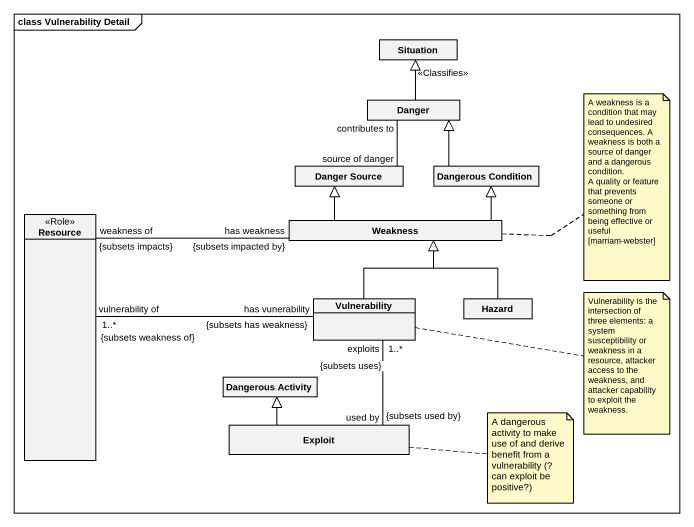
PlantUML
@startuml
mainframe class Vulnerability Detail
hide circle
hide empty members
class Situation
class Danger
class "Danger Source" as Danger_Source
class "Dangerous Condition" as Dangerous_Condition
class Resource <<Role>>
class Weakness
class Vulnerability
class Hazard
class "Dangerous Activity" as Dangerous_Activity
class Exploit
Danger -up-|> Situation : <<Classifies>>
Danger "contributes to" -- "source of danger" Danger_Source
Dangerous_Condition -up-|> Danger
Weakness -up-|> Danger_Source
Weakness -right-|> Dangerous_Condition
Weakness "has weakness\n{subsets impacted by}" -left- "weakness of\n{subsets impacts}" Resource
Vulnerability "has vunerability\n{subsets has weakness}" -left- "vulnerability of\n1..*\n{subsets weakness of}" Resource
Vulnerability -up-|> Weakness
Hazard -up-|> Weakness
Exploit "{subsets used by}\nused by" -up- "exploits\n{subsets uses}\n1..*" Vulnerability
Exploit -up-|> Dangerous_Activity
note right of Weakness
  A weakness is a condition that may lead to undesired consequences. A weakness is both a source of danger and a dangerous condition.
  A quality or feature that prevents someone or something from being effective or useful [marriam-webster]
end note
note right of Vulnerability : Vulnerability is the intersection of three elements: a system susceptibility or weakness in a resource, attacker access to the weakness, and attacker capability to exploit the weakness.
note right of Exploit : A dangerous activity to make use of and derive benefit from a vulnerability (? can exploit be positive?)
@enduml
